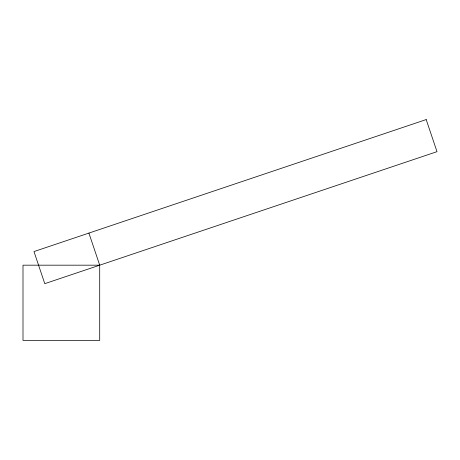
<?xml version="1.0" encoding="UTF-8"?>
<svg xmlns="http://www.w3.org/2000/svg" width="460" height="460" viewBox="0 0 460 460"><rect width="100%" height="100%" fill="white"/><g stroke="black" fill="none" stroke-linecap="round" stroke-linejoin="round"><path stroke-width="0.69" d="M99.711 265.178L23 265.178L23 340.429L99.711 340.429L99.711 265.178L88.906 233.082M426.196 119.571L33.983 251.568L44.787 283.665L437 151.668L426.196 119.571"/></g></svg>
